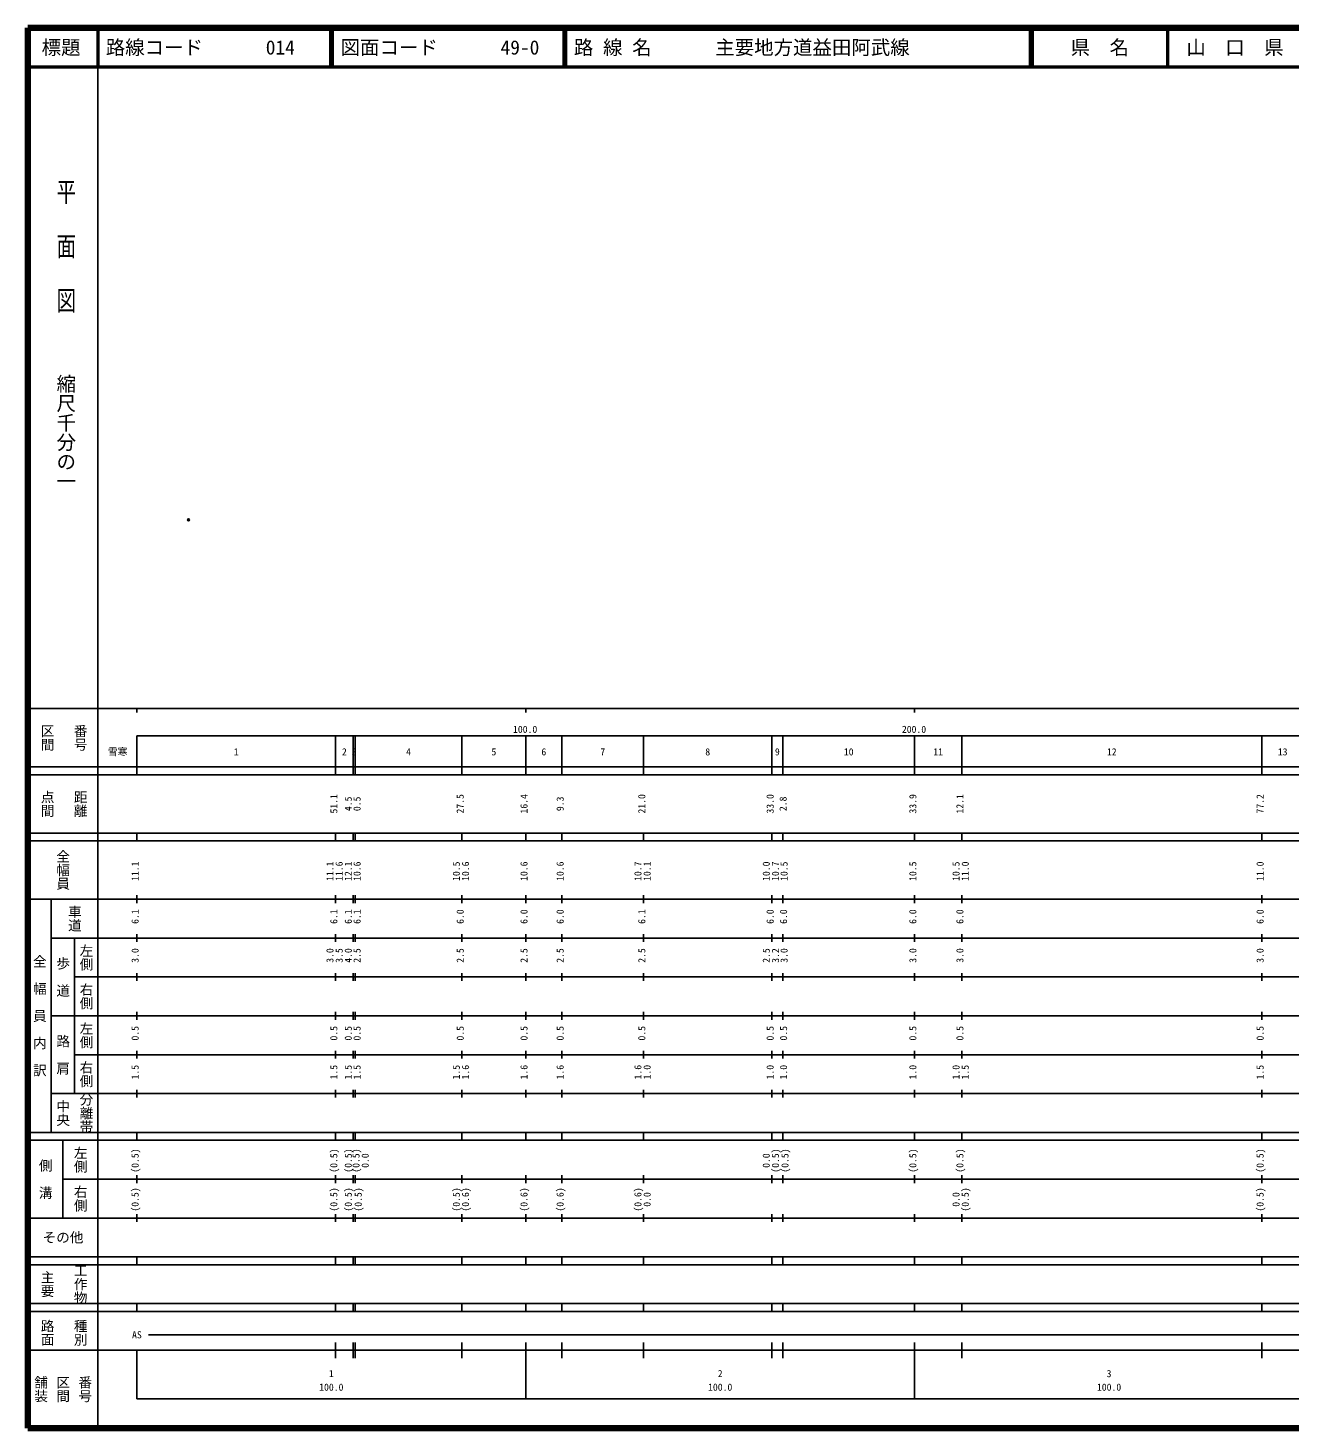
# Model space of a CAD drawing. Units: millimetres on the paper. Extents: x 40 to 680, y 20 to 380.
# Drawn here: x 40 to 364.3, y 20 to 380 of the extents above; entities that cross this region are included whole.
import ezdxf
from ezdxf.enums import TextEntityAlignment as Align

# ---------------------------------------------------------------- set-up
doc = ezdxf.new("R2010")
doc.units = ezdxf.units.MM
doc.header["$PDMODE"] = 32
doc.header["$PDSIZE"] = 0.5
doc.layers.add('M-OTRS', color=6, linetype='Continuous')
doc.layers.add('M-TTL-TXT', color=7, linetype='Continuous')
for name, color, linetype, lineweight in [('M-TTL', 2, 'Continuous', 140), ('M-TTL-BAND', 7, 'Continuous', 25), ('M-TTL-LINE', 7, 'Continuous', 50)]:
    doc.layers.add(name, color=color, linetype=linetype, lineweight=lineweight)
doc.styles.add('@ＭＳ ゴシック', font='')
doc.styles.add('ＭＳ ゴシック', font='')
doc.styles.get('@ＭＳ ゴシック').set_extended_font_data('@MS Gothic')
doc.styles.get('ＭＳ ゴシック').set_extended_font_data('MS Gothic')

msp = doc.modelspace()

# ---------------------------------------------------------------- linework, layer by layer
at = {"layer": 'M-OTRS'}
msp.add_point((81.285, 253.527), dxfattribs=at)
at = {"layer": 'M-TTL'}
for p, q in [((40, 380), (40, 20)), ((680, 380), (40, 380)), ((40, 20), (680, 20))]:
    msp.add_line(p, q, dxfattribs=at)
at = {"layer": 'M-TTL-BAND'}
for p, q in [((58, 370), (58, 20)), ((40, 205), (579, 205)), ((68, 205), (68, 204)), ((168, 205), (168, 204)), ((268, 205), (268, 204)), ((68, 198), (579, 198)), ((68, 198), (68, 188)), ((119.1, 188), (119.1, 198)), ((123.6, 188), (123.6, 198)), ((124.1, 188), (124.1, 198)), ((151.6, 188), (151.6, 198)), ((168, 188), (168, 198)), ((177.3, 188), (177.3, 198)), ((198.3, 188), (198.3, 198)), ((231.3, 188), (231.3, 198)), ((234.1, 188), (234.1, 198)), ((268, 188), (268, 198)), ((280.1, 188), (280.1, 198)), ((357.3, 188), (357.3, 198)), ((40, 190), (579, 190)), ((40, 188), (579, 188)), ((40, 173), (579, 173)), ((68, 171), (68, 173)), ((119.1, 171), (119.1, 173)), ((123.6, 171), (123.6, 173)), ((124.1, 171), (124.1, 173)), ((151.6, 171), (151.6, 173)), ((168, 171), (168, 173)), ((177.3, 171), (177.3, 173)), ((198.3, 171), (198.3, 173)), ((231.3, 171), (231.3, 173)), ((234.1, 171), (234.1, 173)), ((268, 171), (268, 173)), ((280.1, 171), (280.1, 173)), ((357.3, 171), (357.3, 173)), ((40, 171), (579, 171)), ((40, 156), (579, 156)), ((46, 96), (46, 156)), ((68, 155), (68, 157)), ((119.1, 155), (119.1, 157)), ((123.6, 155), (123.6, 157)), ((124.1, 155), (124.1, 157)), ((151.6, 155), (151.6, 157)), ((168, 155), (168, 157)), ((177.3, 155), (177.3, 157)), ((198.3, 155), (198.3, 157)), ((231.3, 155), (231.3, 157)), ((234.1, 155), (234.1, 157)), ((268, 155), (268, 157)), ((280.1, 155), (280.1, 157)), ((357.3, 155), (357.3, 157)), ((46, 146), (579, 146)), ((52, 146), (52, 106)), ((68, 145), (68, 147)), ((119.1, 145), (119.1, 147)), ((123.6, 145), (123.6, 147)), ((124.1, 145), (124.1, 147)), ((151.6, 145), (151.6, 147)), ((168, 145), (168, 147)), ((177.3, 145), (177.3, 147)), ((198.3, 145), (198.3, 147)), ((231.3, 145), (231.3, 147)), ((234.1, 145), (234.1, 147)), ((268, 145), (268, 147)), ((280.1, 145), (280.1, 147)), ((357.3, 145), (357.3, 147)), ((68, 135), (68, 137)), ((119.1, 135), (119.1, 137)), ((123.6, 135), (123.6, 137)), ((124.1, 135), (124.1, 137)), ((151.6, 135), (151.6, 137)), ((168, 135), (168, 137)), ((177.3, 135), (177.3, 137)), ((198.3, 135), (198.3, 137)), ((231.3, 135), (231.3, 137)), ((234.1, 135), (234.1, 137)), ((268, 135), (268, 137)), ((280.1, 135), (280.1, 137)), ((357.3, 135), (357.3, 137)), ((52, 136), (579, 136)), ((46, 126), (579, 126)), ((68, 125), (68, 127)), ((119.1, 125), (119.1, 127)), ((123.6, 125), (123.6, 127)), ((124.1, 125), (124.1, 127)), ((151.6, 125), (151.6, 127)), ((168, 125), (168, 127)), ((177.3, 125), (177.3, 127)), ((198.3, 125), (198.3, 127)), ((231.3, 125), (231.3, 127)), ((234.1, 125), (234.1, 127)), ((268, 125), (268, 127)), ((280.1, 125), (280.1, 127)), ((357.3, 125), (357.3, 127)), ((52, 116), (579, 116)), ((68, 115), (68, 117)), ((119.1, 115), (119.1, 117)), ((123.6, 115), (123.6, 117)), ((124.1, 115), (124.1, 117)), ((151.6, 115), (151.6, 117)), ((168, 115), (168, 117)), ((177.3, 115), (177.3, 117)), ((198.3, 115), (198.3, 117)), ((231.3, 115), (231.3, 117)), ((234.1, 115), (234.1, 117)), ((268, 115), (268, 117)), ((280.1, 115), (280.1, 117)), ((357.3, 115), (357.3, 117)), ((46, 106), (579, 106)), ((68, 105), (68, 107)), ((119.1, 105), (119.1, 107)), ((123.6, 105), (123.6, 107)), ((124.1, 105), (124.1, 107)), ((151.6, 105), (151.6, 107)), ((168, 105), (168, 107)), ((177.3, 105), (177.3, 107)), ((198.3, 105), (198.3, 107)), ((231.3, 105), (231.3, 107)), ((234.1, 105), (234.1, 107)), ((268, 105), (268, 107)), ((280.1, 105), (280.1, 107)), ((357.3, 105), (357.3, 107)), ((40, 96), (579, 96)), ((40, 94), (579, 94)), ((49, 94), (49, 74)), ((68, 94), (68, 96)), ((119.1, 94), (119.1, 96)), ((123.6, 94), (123.6, 96)), ((124.1, 94), (124.1, 96)), ((151.6, 94), (151.6, 96)), ((168, 94), (168, 96)), ((177.3, 94), (177.3, 96)), ((198.3, 94), (198.3, 96)), ((231.3, 94), (231.3, 96)), ((234.1, 94), (234.1, 96)), ((268, 94), (268, 96)), ((280.1, 94), (280.1, 96)), ((357.3, 94), (357.3, 96)), ((49, 84), (579, 84)), ((68, 83), (68, 85)), ((119.1, 83), (119.1, 85)), ((123.6, 83), (123.6, 85)), ((124.1, 83), (124.1, 85)), ((151.6, 83), (151.6, 85)), ((168, 83), (168, 85)), ((177.3, 83), (177.3, 85)), ((198.3, 83), (198.3, 85)), ((231.3, 83), (231.3, 85)), ((234.1, 83), (234.1, 85)), ((268, 83), (268, 85)), ((280.1, 83), (280.1, 85)), ((357.3, 83), (357.3, 85)), ((40, 74), (579, 74)), ((68, 73), (68, 75)), ((119.1, 73), (119.1, 75)), ((123.6, 73), (123.6, 75)), ((124.1, 73), (124.1, 75)), ((151.6, 73), (151.6, 75)), ((168, 73), (168, 75)), ((177.3, 73), (177.3, 75)), ((198.3, 73), (198.3, 75)), ((231.3, 73), (231.3, 75)), ((234.1, 73), (234.1, 75)), ((268, 73), (268, 75)), ((280.1, 73), (280.1, 75)), ((357.3, 73), (357.3, 75)), ((40, 64), (579, 64)), ((40, 62), (579, 62)), ((68, 62), (68, 64)), ((119.1, 62), (119.1, 64)), ((123.6, 62), (123.6, 64)), ((124.1, 62), (124.1, 64)), ((151.6, 62), (151.6, 64)), ((168, 62), (168, 64)), ((177.3, 62), (177.3, 64)), ((198.3, 62), (198.3, 64)), ((231.3, 62), (231.3, 64)), ((234.1, 62), (234.1, 64)), ((268, 62), (268, 64)), ((280.1, 62), (280.1, 64)), ((357.3, 62), (357.3, 64)), ((40, 52), (579, 52)), ((68, 50), (68, 52)), ((119.1, 50), (119.1, 52)), ((123.6, 50), (123.6, 52)), ((124.1, 50), (124.1, 52)), ((151.6, 50), (151.6, 52)), ((168, 50), (168, 52)), ((177.3, 50), (177.3, 52)), ((198.3, 50), (198.3, 52)), ((231.3, 50), (231.3, 52)), ((234.1, 50), (234.1, 52)), ((268, 50), (268, 52)), ((280.1, 50), (280.1, 52)), ((357.3, 50), (357.3, 52)), ((40, 50), (579, 50)), ((71, 44), (565, 44)), ((40, 40), (579, 40)), ((68, 40), (68, 27.5)), ((119.1, 38), (119.1, 42)), ((123.6, 38), (123.6, 42)), ((124.1, 38), (124.1, 42)), ((151.6, 38), (151.6, 42)), ((168, 27.5), (168, 42)), ((177.3, 38), (177.3, 42)), ((198.3, 38), (198.3, 42)), ((231.3, 38), (231.3, 42)), ((234.1, 38), (234.1, 42)), ((268, 27.5), (268, 42)), ((280.1, 38), (280.1, 42)), ((357.3, 38), (357.3, 42)), ((68, 27.5), (579, 27.5))]:
    msp.add_line(p, q, dxfattribs=at)
at = {"layer": 'M-TTL-LINE'}
for p, q in [((58, 380), (58, 370)), ((117.75, 380), (117.75, 370)), ((118.25, 380), (118.25, 370)), ((177.75, 380), (177.75, 370)), ((178.25, 380), (178.25, 370)), ((297.75, 380), (297.75, 370)), ((298.25, 380), (298.25, 370)), ((333, 380), (333, 370)), ((40, 370), (680, 370))]:
    msp.add_line(p, q, dxfattribs=at)

# ---------------------------------------------------------------- texts
at = {"layer": 'M-TTL-BAND', "style": '@ＭＳ ゴシック', "width": 1.4}
msp.add_text('平  面  図', height=3.666, rotation=270, dxfattribs=at).set_placement((49.777, 306.475), align=Align.MIDDLE_RIGHT)
at = {"layer": 'M-TTL-BAND', "style": '@ＭＳ ゴシック'}
msp.add_text('縮尺千分の一', height=3.666, rotation=270, dxfattribs=at).set_placement((49.777, 261.03), align=Align.MIDDLE_RIGHT)
for s, p in [('区間', (45, 197.5)), ('番号', (53.5, 197.5)), ('点間', (45, 180.5)), ('距離', (53.5, 180.5)), ('全幅員', (49, 163.5)), ('車道', (52, 151)), ('左側', (55, 141)), ('全\u3000幅\u3000員\u3000内\u3000訳', (43, 126)), ('歩\u3000道', (49, 136)), ('右側', (55, 131)), ('左側', (55, 121)), ('路\u3000肩', (49, 116)), ('右側', (55, 111)), ('分離帯', (55, 101)), ('中央', (49, 101)), ('左側', (53.5, 89)), ('側\u3000溝', (44.5, 84)), ('右側', (53.5, 79)), ('工作物', (53.5, 57)), ('主要', (45, 57)), ('路面', (45, 44.5)), ('種別', (53.5, 44.5)), ('舗装', (43.333, 30)), ('区間', (49, 30)), ('番号', (54.667, 30))]:
    msp.add_text(s, height=2.566, rotation=270, dxfattribs=at).set_placement(p, align=Align.MIDDLE_CENTER)
at = {"layer": 'M-TTL-BAND', "style": 'ＭＳ ゴシック'}
for s, p in [('100.0', (167.844, 198.195)), ('200.0', (267.844, 198.195)), ('雪寒', (63.064, 192.405)), ('1', (93.55, 192.405)), ('2', (121.35, 192.405)), ('3', (123.85, 192.405)), ('4', (137.85, 192.405)), ('5', (159.8, 192.405)), ('6', (172.65, 192.405)), ('7', (187.8, 192.405)), ('8', (214.8, 192.405)), ('9', (232.7, 192.405)), ('10', (251.05, 192.405)), ('11', (274.05, 192.405)), ('12', (318.7, 192.405)), ('13', (362.65, 192.405)), ('AS', (68, 42.5)), ('1', (118, 32.523)), ('2', (218, 32.523)), ('3', (318, 32.523)), ('100.0', (118, 29.033)), ('100.0', (218, 29.033)), ('100.0', (318, 29.033))]:
    msp.add_text(s, height=1.833, dxfattribs=at).set_placement(p, align=Align.BOTTOM_CENTER)
for s, p in [('51.1', (120.1, 180.5)), ('4.5', (123.812, 180.5)), ('0.5', (126.074, 180.5)), ('27.5', (152.6, 180.5)), ('16.4', (169, 180.5)), ('9.3', (178.3, 180.5)), ('21.0', (199.3, 180.5)), ('33.0', (232.3, 180.5)), ('2.8', (235.622, 180.5)), ('33.9', (269, 180.5)), ('12.1', (281.1, 180.5)), ('77.2', (358.3, 180.5)), ('11.1', (69, 163.174)), ('11.1', (119.1, 163.174)), ('11.6', (121.47, 163.174)), ('12.1', (123.812, 163.174)), ('10.6', (126.074, 163.174)), ('10.5', (151.6, 163.174)), ('10.6', (153.97, 163.174)), ('10.6', (169, 163.174)), ('10.6', (178.3, 163.174)), ('10.7', (198.3, 163.174)), ('10.1', (200.67, 163.174)), ('10.0', (231.3, 163.174)), ('10.7', (233.67, 163.174)), ('10.5', (235.883, 163.174)), ('10.5', (269, 163.174)), ('10.5', (280.1, 163.174)), ('11.0', (282.47, 163.174)), ('11.0', (358.3, 163.174)), ('6.1', (69, 151.5)), ('6.1', (120.1, 151.5)), ('6.1', (123.812, 151.5)), ('6.1', (126.074, 151.5)), ('6.0', (152.6, 151.5)), ('6.0', (169, 151.5)), ('6.0', (178.3, 151.5)), ('6.1', (199.3, 151.5)), ('6.0', (232.3, 151.5)), ('6.0', (235.752, 151.5)), ('6.0', (269, 151.5)), ('6.0', (281.1, 151.5)), ('6.0', (358.3, 151.5)), ('3.0', (69, 141.5)), ('3.0', (119.1, 141.5)), ('3.5', (121.47, 141.5)), ('4.0', (123.812, 141.5)), ('2.5', (126.074, 141.5)), ('2.5', (152.6, 141.5)), ('2.5', (169, 141.5)), ('2.5', (178.3, 141.5)), ('2.5', (199.3, 141.5)), ('2.5', (231.3, 141.5)), ('3.2', (233.67, 141.5)), ('3.0', (235.883, 141.5)), ('3.0', (269, 141.5)), ('3.0', (281.1, 141.5)), ('3.0', (358.3, 141.5)), ('0.5', (69, 121.5)), ('0.5', (120.1, 121.5)), ('0.5', (123.812, 121.5)), ('0.5', (126.074, 121.5)), ('0.5', (152.6, 121.5)), ('0.5', (169, 121.5)), ('0.5', (178.3, 121.5)), ('0.5', (199.3, 121.5)), ('0.5', (232.3, 121.5)), ('0.5', (235.752, 121.5)), ('0.5', (269, 121.5)), ('0.5', (281.1, 121.5)), ('0.5', (358.3, 121.5)), ('1.5', (69, 111.5)), ('1.5', (120.1, 111.5)), ('1.5', (123.812, 111.5)), ('1.5', (126.074, 111.5)), ('1.5', (151.6, 111.5)), ('1.6', (153.97, 111.5)), ('1.6', (169, 111.5)), ('1.6', (178.3, 111.5)), ('1.6', (198.3, 111.5)), ('1.0', (200.67, 111.5)), ('1.0', (232.3, 111.5)), ('1.0', (235.752, 111.5)), ('1.0', (269, 111.5)), ('1.0', (280.1, 111.5)), ('1.5', (282.47, 111.5)), ('1.5', (358.3, 111.5)), ('(0.5)', (69, 88.764)), ('(0.5)', (120.1, 88.764)), ('(0.5)', (123.812, 88.764)), ('(0.5)', (125.804, 88.764)), ('0.0', (128.174, 88.764)), ('0.0', (231.3, 88.764)), ('(0.5)', (233.67, 88.764)), ('(0.5)', (236.115, 88.764)), ('(0.5)', (269, 88.764)), ('(0.5)', (281.1, 88.764)), ('(0.5)', (358.3, 88.764)), ('(0.5)', (69, 78.764)), ('(0.5)', (120.1, 78.764)), ('(0.5)', (123.812, 78.764)), ('(0.5)', (126.37, 78.764)), ('(0.5)', (151.6, 78.764)), ('(0.6)', (153.97, 78.764)), ('(0.6)', (169, 78.764)), ('(0.6)', (178.3, 78.764)), ('(0.6)', (198.3, 78.764)), ('0.0', (200.67, 78.764)), ('0.0', (280.1, 78.764)), ('(0.5)', (282.47, 78.764)), ('(0.5)', (358.3, 78.764))]:
    msp.add_text(s, height=1.833, rotation=90, dxfattribs=at).set_placement(p, align=Align.BOTTOM_CENTER)
msp.add_text('その他', height=2.566, dxfattribs=at).set_placement((49, 69), align=Align.MIDDLE_CENTER)
at = {"layer": 'M-TTL-TXT', "style": 'ＭＳ ゴシック'}
for s, p in [('標題', (48.5, 375)), ('県\u3000名', (315.625, 375)), ('山\u3000口\u3000県', (350.375, 375))]:
    msp.add_text(s, height=3.666, dxfattribs=at).set_placement(p, align=Align.MIDDLE_CENTER)
for s, p in [('路線コード', (60, 375)), ('014', (101.142, 375)), ('図面コード', (120.38, 375)), ('49-0', (161.521, 375)), ('路 線 名', (180.38, 375)), ('主要地方道益田阿武線', (216.734, 375))]:
    msp.add_text(s, height=3.666, dxfattribs=at).set_placement(p, align=Align.MIDDLE_LEFT)

doc.saveas('drawing.dxf')
